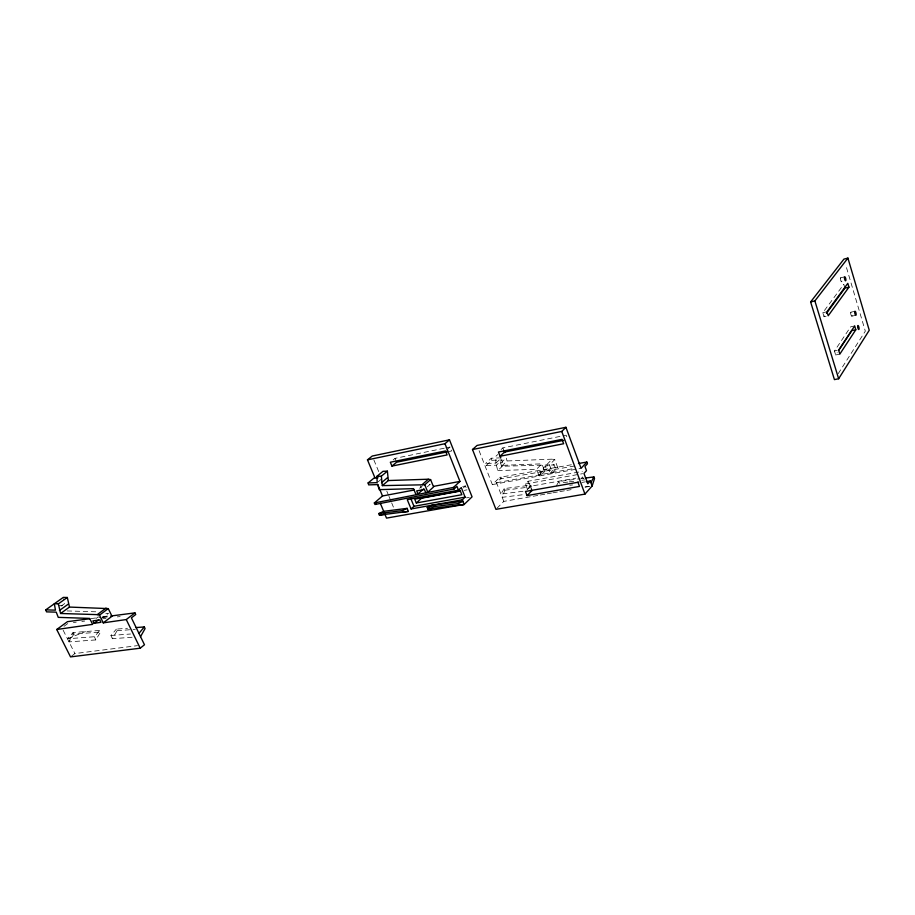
<?xml version="1.0" encoding="UTF-8"?>
<svg xmlns="http://www.w3.org/2000/svg" width="915" height="915" viewBox="0 0 915 915"><rect width="100%" height="100%" fill="white"/><g stroke="black" fill="none" stroke-linecap="round" stroke-linejoin="round"><path stroke-width="0.69" stroke-dasharray="4.58 3.43" d="M496.388 465.175L497.749 470.63L503.284 465.312L501.935 459.902L496.388 465.175L486.162 465.575L485.636 463.482L495.861 463.082L495.896 456.265L497.76 454.526M550.064 473.364L555.302 467.92L554.044 464.568L548.794 469.99L550.064 473.364L552.477 472.918L557.692 467.474L554.73 459.547L549.48 464.946L501.5 466.261L500.722 463.116L500.894 456.059M504.84 490.211L531.352 486.78L530.803 485.133L504.222 488.61L504.84 490.211L502.209 497.325L524.501 494.512M69.025 641.884L73.131 632.528L99.815 630.435L100.547 632.013L95.823 639.917L69.025 641.884L73.863 634.095L100.547 632.013M556.286 485.979L558.802 481.496L579.858 478.751M528.859 488.461L530.803 485.133M132.092 637.252L112.408 638.704L117.086 630.732L116.365 629.131L127.54 628.25M504.222 488.61L500.951 494.089L526.159 490.863M838.186 373.697L865.315 331.138L845.574 264.526M854.679 325.934L850.653 326.827L834.457 351.028L835.658 354.974L837.191 352.664M844.945 288.133L843.802 284.302L822.791 312.713L824.015 316.739L825.685 314.451M112.408 638.704L110.944 635.479L116.365 629.131M73.863 634.095L73.131 632.528L67.458 638.773L94.371 636.737L99.815 630.435M580.728 479.014L582.626 476.932L584.205 481.176M538.901 475.411L544.196 469.978L541.874 463.836L536.556 469.235L538.901 475.411L541.28 474.976L546.564 469.544L545.306 466.215L554.044 464.568M527.143 489.719L530.483 486.277L575.775 478.156M541.28 474.976L540.01 471.625L545.306 466.215M546.861 464.546L552.134 459.158L554.73 459.547M527.36 489.033L525.427 484.012L528.115 481.267L582.329 471.408M496.902 508.34L503.788 501.386L531.832 496.49M503.788 501.386L496.536 482.754L500.459 478.922L577.628 465.46M479.094 450.66L492.339 484.595L499.83 477.31L500.963 477.092L501.592 478.717M501.5 466.261L507.024 460.966L552.134 459.158M500.722 463.116L506.258 457.843L507.024 460.966M495.861 463.082L501.42 457.809L491.252 458.232L485.636 463.482M486.162 465.575L491.767 460.314L501.935 459.902M463.367 487.889L465.438 485.957L466.467 488.553M501.1 449.54L502.873 447.881L566.179 435.185L567.78 439.52M427.305 486.849L430.21 484.241L427.648 484.733M419.619 488.29L422.536 485.693M446.417 450.157L450.008 447.035L451.587 450.992L448.83 451.553M378.192 481.805L382.218 478.431M393.153 459.913L395.028 458.369L444.507 448.167M71.622 656.066L74.893 653.562L137.513 645.635M100.867 619.043L108.53 613.29L105.785 613.702M96.178 618.414L98.374 616.767M64.039 626.295L68.225 623.218M61.042 606.153L64.382 603.763L63.524 598.662M67.458 638.773L85.438 631.556M840.691 277.771L844.705 276.788M822.791 312.713L826.977 311.752M824.015 316.739L826.108 316.258M850.996 312.175L854.987 311.26M851.854 316.178L855.857 315.275M834.457 351.028L837.236 350.434M835.658 354.974L839.833 354.094M445.891 447.881L450.008 447.035M544.196 469.978L546.564 469.544M555.302 467.92L557.692 467.474M540.01 471.625L548.794 469.99M462.693 486.46L465.438 485.957M496.536 482.754L572.332 468.8M492.339 484.595L581.071 468.32M464.237 490.349L466.982 489.845M525.427 484.012L582.581 473.673M466.444 497.851L469.246 497.348M581.986 482.445L584.765 481.953M571.372 464.763L499.83 477.31L500.459 478.922M533.239 496.25L538.855 495.267M540.25 495.026L545.866 494.043M547.262 493.803L551.471 493.071M552.877 492.819L558.482 491.847M559.889 491.607L565.493 490.623M566.9 490.383L571.109 489.651M585.131 487.203L589.34 486.471M102.846 616.721L108.347 615.909M102.709 617.602L108.016 616.824M581.265 478.568L584.067 478.202M567.792 482.068L559.351 483.154L558.802 481.496M569.199 481.885L574.826 481.153M581.86 480.249L584.674 479.883M91.008 618.586L100.924 617.293M102.343 617.11L108.004 616.378M73.372 622.543L76.208 622.177M81.87 621.445L84.706 621.079M103.132 618.712L105.968 618.346M117.303 616.893L120.14 616.527M569.759 485.293L572.573 484.939M585.074 486.872L589.317 486.334M117.086 630.732L135.294 629.314M110.944 635.479L130.548 634.004M503.284 465.312L541.874 463.836M497.749 470.63L536.556 469.235M58.251 605.57L62.392 605.684M67.161 610.934L98.465 611.872M63.169 630.252L74.893 653.562M94.371 636.737L95.823 639.917M373.869 459.936L378.719 471.648M386.805 491.161L388.429 495.061M388.966 496.365L391.128 501.569M391.666 502.873L393.816 508.077M395.028 458.369L396.607 462.212M420.317 485.762L421.243 488.038M502.873 447.881L503.673 449.974M530.483 486.277L532.061 490.417M528.115 481.267L531.947 491.286M549.48 464.946L552.477 472.918M491.252 458.232L491.767 460.314M850.71 312.861A2.047 0.595 78 0 0 851.693 316.144A2.047 0.595 78 0 0 851.865 313.513A2.047 0.595 78 0 0 850.71 312.861M840.428 278.503A2.07 0.606 77.6 0 0 841.457 281.774A2.07 0.606 77.6 0 0 841.594 279.064A2.07 0.606 77.6 0 0 840.428 278.503"/><path stroke-width="1.37" d="M592.142 485.979L590.301 480.97L587.796 483.772L583.976 473.421L586.504 470.653L584.971 466.478L587.487 463.745L586.858 462.052L581.071 468.32L565.928 427.294L477.047 445.445L472.506 449.528L495.919 509.335L584.96 494.1L592.142 485.979L594.521 478.614L593.904 476.921L585.474 478.019M590.896 482.594L593.904 476.921M140.533 636.634L145.096 628.559L144.307 626.935L135.923 627.587M838.643 378.753L869.25 330.281L847.919 258.099L843.962 259.094L810.621 301.927L834.423 379.611L838.643 378.753L814.876 300.921L847.919 258.099M855.811 329.755L839.833 354.094L838.632 350.136L854.679 325.934L855.811 329.755L851.785 330.635L838.735 350.342M848.948 287.173L828.201 315.778L826.977 311.752L847.805 283.341L848.948 287.173L844.945 288.133L826.519 313.307M138.954 633.374L144.307 626.935M578.715 482.148L525.473 491.447L527.063 495.598L532.061 490.417M472.506 449.528L561.753 431.445L565.928 427.294M380.388 503.422L386.519 518.119L464.157 504.44L472.06 496.845L449.482 439.829L372.245 456.036L367.475 459.856L374.99 477.916M462.304 499.796L465.094 497.131L461.309 487.581L458.495 490.211L407.255 499.636L411.087 508.946L462.304 499.796L464.157 504.44L458.953 505.137L458.324 503.559L427.236 507.47L427.797 509.037L464.157 504.44M500.059 456.242L563.629 443.741L562.016 439.383L498.435 452.021L500.059 456.242L504.485 452.067L563.651 440.344M504.588 452.57L506.441 450.821L503.959 450.935M414.312 489.994L382.504 495.976L374.338 502.976L374.978 504.497L454.115 488.987L456.951 486.345L458.495 490.211M375.985 504.302L375.344 502.781L374.338 502.976L453.474 487.409L459.948 481.404L444.976 443.706L449.482 439.829M411.087 508.946L413.992 506.315L465.094 497.131M378.078 477.767L374.212 477.904L368.116 482.937L368.676 484.881L377.735 484.595L379.187 489.651L413.534 488.644L415.879 494.386L417.961 493.997L416.691 490.886L424.4 489.445L425.669 492.567L427.785 492.178L433.561 486.952L430.599 479.597L428.277 479.22L388.337 480.547L382.321 485.625L381.349 476.177L387.388 471.145L388.337 480.547M416.302 502.976L461.835 494.718L460.268 490.806L414.735 499.155L416.302 502.976L421.643 498.149L460.108 491.103M417.961 493.997L423.794 488.793M382.321 485.625L424.777 484.778L430.599 479.597M422.456 484.378L428.277 479.22M381.498 482.72L387.525 477.653M391.929 466.09L447.103 454.927L445.514 450.935L390.339 462.235L391.929 466.09L396.607 462.212L447.458 451.838M368.116 482.937L377.186 482.64L376.923 476.338L382.996 471.317L387.388 471.145M89.59 618.769L67.447 621.662L56.719 629.509L70.535 656.901L140.212 648.197L144.478 644.755L131.405 617.854L135.729 614.525L134.928 612.878L110.841 616.012M103.258 622.852L111.996 616.241L108.256 608.601L69.494 607.068L67.321 597.484L58.377 603.843L60.584 613.485L97.276 614.628L99.472 615.166L103.258 622.852L126.259 619.558L134.928 612.878M94.085 623.298L100.97 622.303L99.769 619.867L92.884 620.873L94.085 623.298L98.465 620.004M99.472 615.166L108.256 608.601M97.276 614.628L106.071 608.075M60.584 613.485L69.494 607.068M59.418 610.488L68.339 604.083M56.719 629.509L92.621 624.373L89.67 618.414L58.263 617.362L56.238 612.158L46.539 611.861L45.75 609.859L63.307 597.392L67.321 597.484M458.324 503.559L462.91 501.306L431.926 505.217L427.236 507.47M402.394 510.593L407.175 508.351L408.307 511.428L402.966 512.137L402.394 510.593L378.776 513.578L379.416 515.088L408.307 511.428M378.776 513.578L383.694 511.336L407.175 508.351M810.621 301.927L814.876 300.921M367.475 459.856L444.976 443.706M433.676 486.345L459.948 481.404M586.149 481.702L590.301 480.97M578.44 463.528L586.858 462.052M527.063 495.598L579.47 486.425L577.88 482.148M379.416 515.088L384.941 514.344M427.797 509.037L433.047 508.328M376.923 476.338L381.349 476.177M58.377 603.843L54.34 603.74L55.449 610.145L45.75 609.859M126.259 619.558L140.212 648.197M377.666 484.367L382.504 495.976M410.663 498.195L413.992 506.315M424.777 484.778L427.785 492.178M453.474 487.409L454.115 488.987M561.753 431.445L584.96 494.1M857.652 326.495A2.047 0.595 78.2 0 0 858.762 329.514A2.047 0.595 78.2 0 0 858.705 326.495A2.047 0.595 78.2 0 0 857.652 326.495M854.713 311.958A2.047 0.595 78 0 0 855.685 315.24A2.047 0.595 78 0 0 855.868 312.61A2.047 0.595 78 0 0 854.713 311.958M844.442 277.531A2.07 0.606 77.6 0 0 845.471 280.802A2.07 0.606 77.6 0 0 845.597 278.091A2.07 0.606 77.6 0 0 844.442 277.531"/></g></svg>
